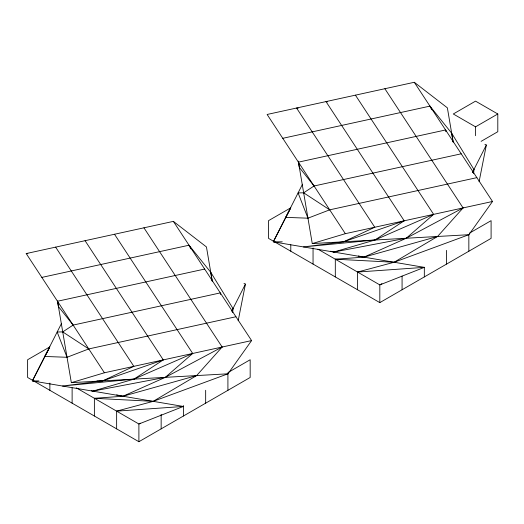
<?xml version="1.0" encoding="UTF-8"?>
<svg xmlns="http://www.w3.org/2000/svg" width="524" height="524" viewBox="0 0 524 524"><rect width="100%" height="100%" fill="white"/><g stroke="black" fill="none" stroke-linecap="round" stroke-linejoin="round"><path stroke-width="0.79" d="M232.695 312.638L233.023 308.584L210.753 272.31L189.013 245.219L41.841 277.406M473.624 173.536L473.945 169.488L451.675 133.214L429.935 106.123L282.77 138.31M238.171 320.786L245.429 284.113L243.974 283.386M479.093 181.684L486.351 145.017L484.903 144.29M231.922 311.656L233.023 308.584M472.851 172.56L473.945 169.488M61.55 323.354L32.357 380.928L183.393 406.454L138.893 423.995L76.294 387.858M231.922 310.745L245.429 284.113M302.472 184.258L273.286 241.833L424.322 267.358L379.815 284.899L317.917 249.162M472.484 172.363L486.351 145.017M49.498 347.622L32.357 380.928L38.9 380.922M290.047 209.246L273.286 241.833L282.279 241.826M49.505 347.582L44.763 356.458L67.033 357.283L88.772 348.932L235.944 316.745M290.067 209.168L285.691 217.362L307.955 218.187L329.694 209.836L476.866 177.649M116.636 428.868L116.636 411.144L153.185 401.351L227.96 373.809L251.586 340.587L173.372 221.377L26.2 253.564L104.414 372.774L251.586 340.587M357.558 289.772L357.558 272.048L394.114 262.255L468.888 234.706L492.508 201.485L414.294 82.281L267.122 114.468L345.342 233.678L492.508 201.485M94.379 416.017L94.379 398.299L153.185 401.351L196.638 375.577L222.15 347.019L143.936 227.816M335.308 276.921L335.308 259.197L394.114 262.255L437.56 236.481L463.078 207.923L384.858 88.72M114.501 234.254L192.714 353.458L165.309 377.346L122.983 396.242L94.379 398.299M355.429 95.158L433.643 214.362L406.238 238.25L363.905 257.146L335.308 259.197M67.033 357.283L57.168 331.993L62.729 331.908L73.131 325.09L220.296 292.903L220.394 294.534M307.955 218.187L298.097 192.898L303.658 192.812L314.053 185.994L461.225 153.807M85.065 240.693L163.285 359.896L133.987 379.114L92.774 391.14L91.242 390.714M327.605 101.859L325.993 101.597L404.207 220.801L374.909 240.018L333.696 252.044L330.637 251.199M49.865 346.901L27.615 359.746L27.615 377.47L138.893 441.719L250.171 377.47L250.171 359.746L227.914 372.597M290.794 207.799L268.537 220.65L268.537 238.374L379.815 302.623L491.099 238.374L491.099 220.65L469.537 233.101M497.8 113.983L475.543 101.139L453.286 113.983L475.543 126.834L497.8 113.983L497.8 131.707L481.111 141.349M140.281 423.189L138.893 423.995L138.893 441.719M381.904 283.694L379.815 284.899L379.815 302.623M463.078 207.923L406.238 238.25L333.696 252.044M222.15 347.019L165.309 377.346L92.774 391.14M433.643 214.362L374.909 240.018L303.494 246.935L343.587 241.793L374.771 227.239L296.558 108.029L298.182 108.18M192.714 353.458L133.987 379.114L62.566 386.031L102.658 380.889L163.285 359.896M343.587 241.793L404.207 220.801M298.28 161.097L312.258 243.562L345.342 233.678M57.489 300.986L71.336 382.658L104.414 372.774M437.56 236.481L363.905 257.146L358.344 255.967M196.638 375.577L122.983 396.242L116.623 394.893M446.127 131.472L445.583 129.965L298.411 162.152L299.355 167.444L314.053 185.994M204.655 269.061L57.489 301.248L58.426 306.54L73.131 325.09M357.558 272.048L424.322 267.358M116.636 411.144L183.393 406.454M312.258 243.562L468.888 234.706M71.336 382.658L227.96 373.809M96.94 380.889L102.658 380.889L133.849 366.335L55.636 247.125M26.2 253.564L27.831 253.721M303.658 192.812L329.694 209.836M62.729 331.908L88.772 348.932M414.294 82.281L447.372 107.839L453.155 141.939M173.372 221.377L206.449 246.942L212.233 281.034M429.935 106.123L431.743 109.765M189.013 245.219L190.821 248.861M445.583 129.965L446.009 131.531M451.675 133.214L453.103 142.004M210.753 272.31L212.181 281.106M475.543 126.834L475.543 135.696M468.842 234.307L468.842 251.225M446.586 250.38L446.586 264.076M424.329 267.253L424.329 276.921M402.072 276.076L402.072 289.772M313.051 247.963L313.051 264.076M290.794 244.78L290.794 251.225M227.914 373.402L227.914 390.321M205.663 390.282L205.663 403.172M183.407 405.543L183.407 416.017M161.15 414.366L161.15 428.868M72.122 387.865L72.122 403.172M49.865 383.07L49.865 390.321"/></g></svg>
